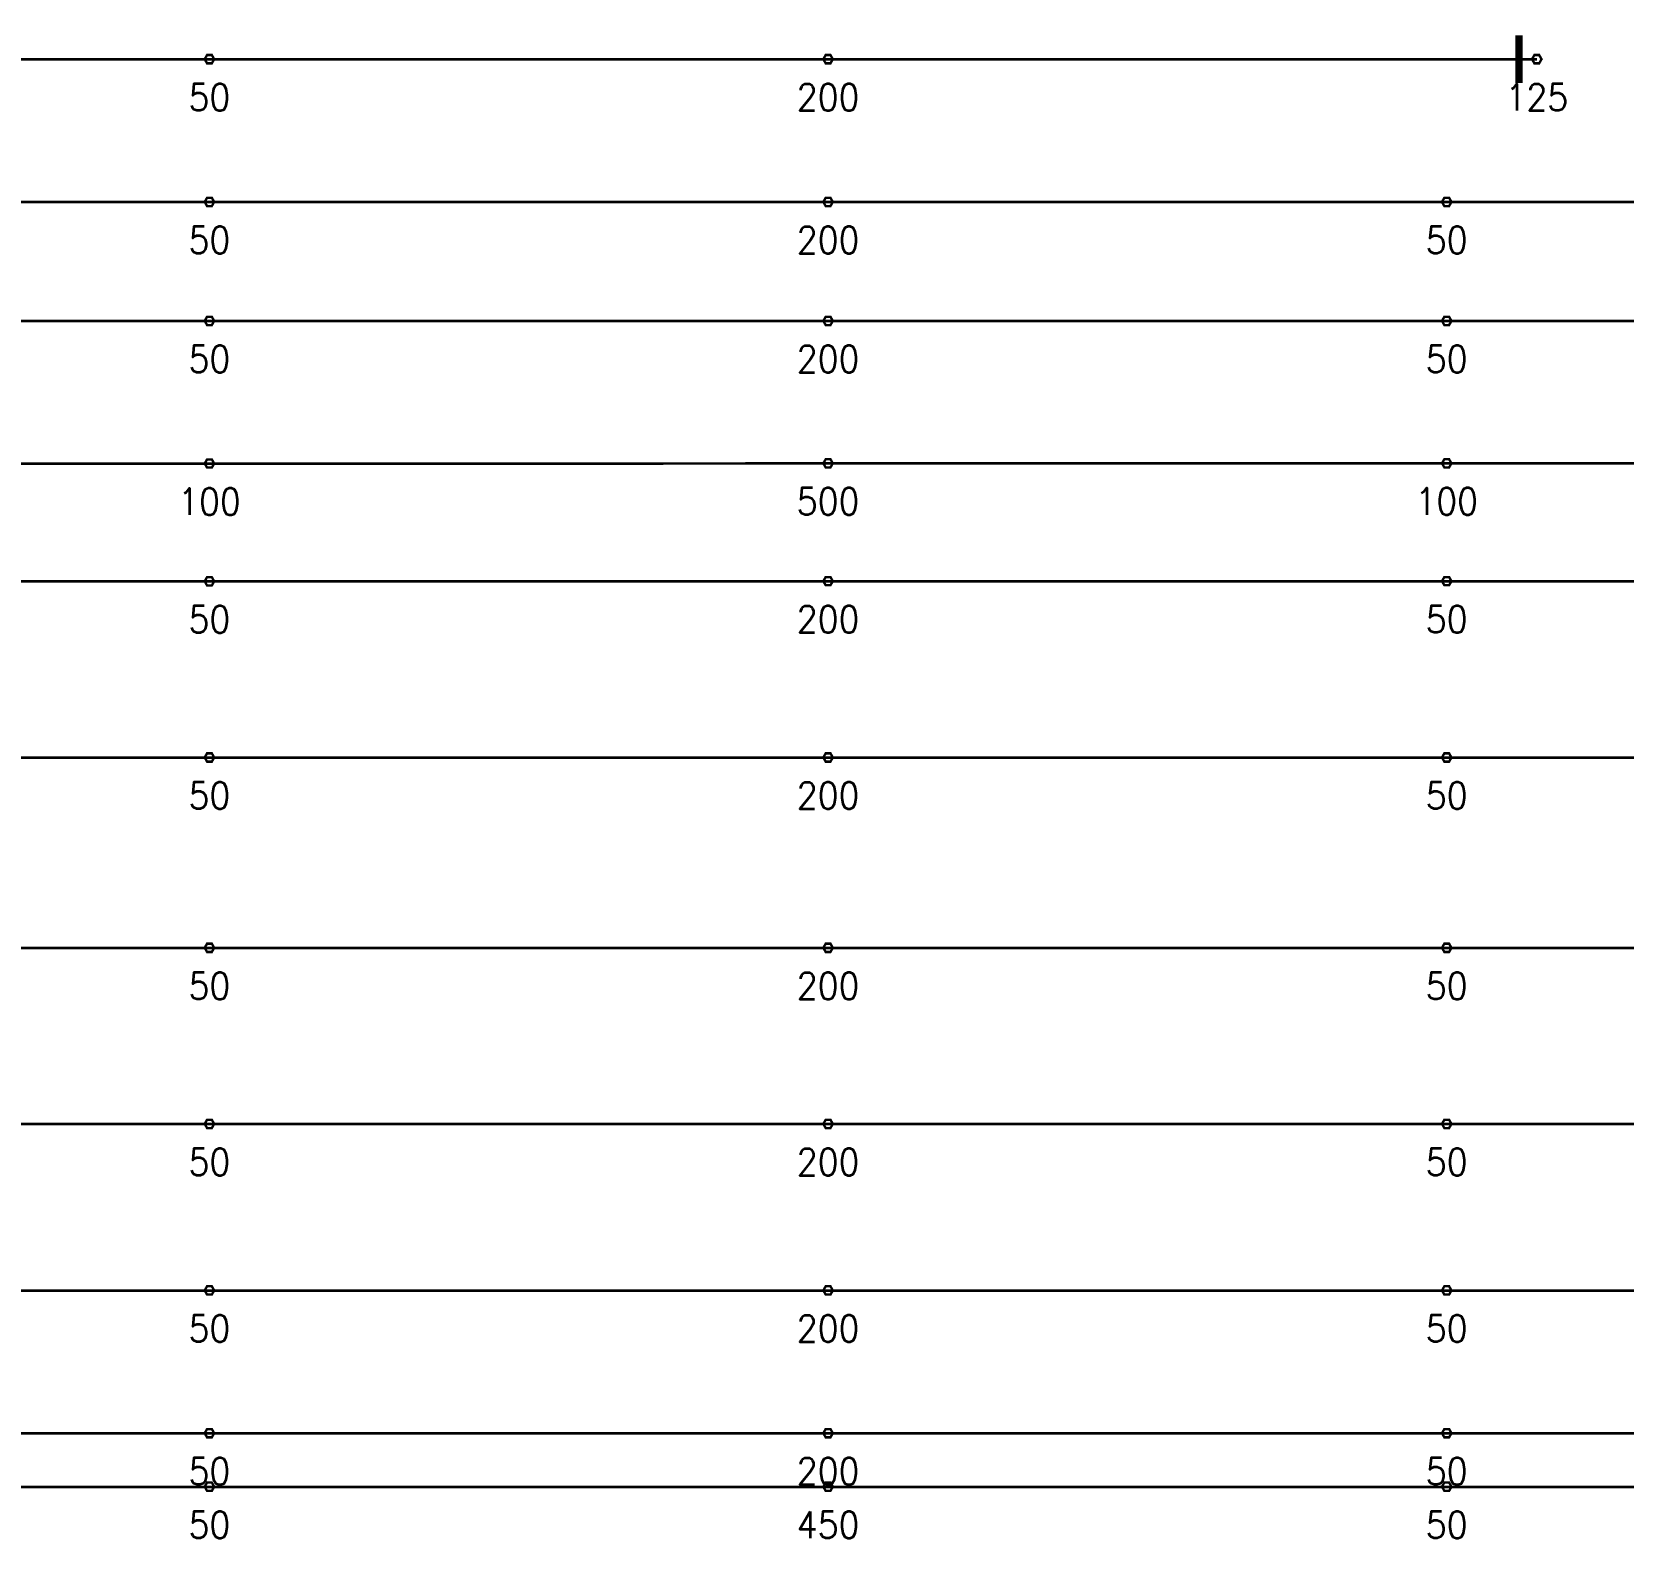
# Model space of a CAD drawing. Header units: millimetres. Extents: x 127300 to 589785, y -24728 to 44820.
# Drawn here: x 396357 to 409733, y 29217 to 41880 of the extents above; entities that cross this region are included whole.
import ezdxf

# ---------------------------------------------------------------- set-up
doc = ezdxf.new("R2010")
doc.units = ezdxf.units.MM
doc.layers.add('Current_plane_Column', color=7, linetype='Continuous', true_color=0x4b00ff)
doc.layers.add('NDC_S-TENDON', color=6, linetype='Continuous', lineweight=35)
doc.layers.add('NDC_S_ANNO', color=7, linetype='Continuous', lineweight=20)
doc.styles.get("Standard").update_dxf_attribs({"font": 'arial.ttf'})

# ---------------------------------------------------------------- blocks, each defined once
blk = doc.blocks.new('TDX')
at = {"layer": 'NDC_S-TENDON', "linetype": 'Continuous', "elevation": 1891}
blk.add_lwpolyline([(26257, 31950, 60, 60, 0), (26257, 32350, 60, 60, 0)], format="xyseb", dxfattribs=at)
at = {"layer": 'NDC_S-TENDON', "linetype": 'Continuous'}
for points, elevation in [([(15290, 32150, 20, 20, 0), (15270, 32185, 20, 20, 0), (15230, 32185, 20, 20, 0), (15210, 32150, 20, 20, 0), (15230, 32115, 20, 20, 0), (15270, 32115, 20, 20, 0)], 2029), ([(15290, 32150, 20, 20, 0), (15270, 32185, 20, 20, 0), (15230, 32185, 20, 20, 0), (15210, 32150, 20, 20, 0), (15230, 32115, 20, 20, 0), (15270, 32115, 20, 20, 0)], 2029), ([(20490, 32150, 20, 20, 0), (20470, 32185, 20, 20, 0), (20430, 32185, 20, 20, 0), (20410, 32150, 20, 20, 0), (20430, 32115, 20, 20, 0), (20470, 32115, 20, 20, 0)], 2179), ([(20490, 32150, 20, 20, 0), (20470, 32185, 20, 20, 0), (20430, 32185, 20, 20, 0), (20410, 32150, 20, 20, 0), (20430, 32115, 20, 20, 0), (20470, 32115, 20, 20, 0)], 2179), ([(20490, 32150, 20, 20, 0), (20470, 32185, 20, 20, 0), (20430, 32185, 20, 20, 0), (20410, 32150, 20, 20, 0), (20430, 32115, 20, 20, 0), (20470, 32115, 20, 20, 0)], 2179), ([(20490, 32150, 20, 20, 0), (20470, 32185, 20, 20, 0), (20430, 32185, 20, 20, 0), (20410, 32150, 20, 20, 0), (20430, 32115, 20, 20, 0), (20470, 32115, 20, 20, 0)], 2179), ([(26447, 32150, 20, 20, 0), (26427, 32185, 20, 20, 0), (26387, 32185, 20, 20, 0), (26367, 32150, 20, 20, 0), (26387, 32115, 20, 20, 0), (26427, 32115, 20, 20, 0)], 2036), ([(26447, 32150, 20, 20, 0), (26427, 32185, 20, 20, 0), (26387, 32185, 20, 20, 0), (26367, 32150, 20, 20, 0), (26387, 32115, 20, 20, 0), (26427, 32115, 20, 20, 0)], 2036), ([(15290, 30950, 20, 20, 0), (15270, 30985, 20, 20, 0), (15230, 30985, 20, 20, 0), (15210, 30950, 20, 20, 0), (15230, 30915, 20, 20, 0), (15270, 30915, 20, 20, 0)], 2029), ([(15290, 30950, 20, 20, 0), (15270, 30985, 20, 20, 0), (15230, 30985, 20, 20, 0), (15210, 30950, 20, 20, 0), (15230, 30915, 20, 20, 0), (15270, 30915, 20, 20, 0)], 2029), ([(20490, 30950, 20, 20, 0), (20470, 30985, 20, 20, 0), (20430, 30985, 20, 20, 0), (20410, 30950, 20, 20, 0), (20430, 30915, 20, 20, 0), (20470, 30915, 20, 20, 0)], 2179), ([(20490, 30950, 20, 20, 0), (20470, 30985, 20, 20, 0), (20430, 30985, 20, 20, 0), (20410, 30950, 20, 20, 0), (20430, 30915, 20, 20, 0), (20470, 30915, 20, 20, 0)], 2179), ([(20490, 30950, 20, 20, 0), (20470, 30985, 20, 20, 0), (20430, 30985, 20, 20, 0), (20410, 30950, 20, 20, 0), (20430, 30915, 20, 20, 0), (20470, 30915, 20, 20, 0)], 2179), ([(20490, 30950, 20, 20, 0), (20470, 30985, 20, 20, 0), (20430, 30985, 20, 20, 0), (20410, 30950, 20, 20, 0), (20430, 30915, 20, 20, 0), (20470, 30915, 20, 20, 0)], 2179), ([(25690, 30950, 20, 20, 0), (25670, 30985, 20, 20, 0), (25630, 30985, 20, 20, 0), (25610, 30950, 20, 20, 0), (25630, 30915, 20, 20, 0), (25670, 30915, 20, 20, 0)], 2029), ([(25690, 30950, 20, 20, 0), (25670, 30985, 20, 20, 0), (25630, 30985, 20, 20, 0), (25610, 30950, 20, 20, 0), (25630, 30915, 20, 20, 0), (25670, 30915, 20, 20, 0)], 2029), ([(15290, 29950, 20, 20, 0), (15270, 29985, 20, 20, 0), (15230, 29985, 20, 20, 0), (15210, 29950, 20, 20, 0), (15230, 29915, 20, 20, 0), (15270, 29915, 20, 20, 0)], 2029), ([(15290, 29950, 20, 20, 0), (15270, 29985, 20, 20, 0), (15230, 29985, 20, 20, 0), (15210, 29950, 20, 20, 0), (15230, 29915, 20, 20, 0), (15270, 29915, 20, 20, 0)], 2029), ([(20490, 29950, 20, 20, 0), (20470, 29985, 20, 20, 0), (20430, 29985, 20, 20, 0), (20410, 29950, 20, 20, 0), (20430, 29915, 20, 20, 0), (20470, 29915, 20, 20, 0)], 2179), ([(20490, 29950, 20, 20, 0), (20470, 29985, 20, 20, 0), (20430, 29985, 20, 20, 0), (20410, 29950, 20, 20, 0), (20430, 29915, 20, 20, 0), (20470, 29915, 20, 20, 0)], 2179), ([(20490, 29950, 20, 20, 0), (20470, 29985, 20, 20, 0), (20430, 29985, 20, 20, 0), (20410, 29950, 20, 20, 0), (20430, 29915, 20, 20, 0), (20470, 29915, 20, 20, 0)], 2179), ([(20490, 29950, 20, 20, 0), (20470, 29985, 20, 20, 0), (20430, 29985, 20, 20, 0), (20410, 29950, 20, 20, 0), (20430, 29915, 20, 20, 0), (20470, 29915, 20, 20, 0)], 2179), ([(25690, 29950, 20, 20, 0), (25670, 29985, 20, 20, 0), (25630, 29985, 20, 20, 0), (25610, 29950, 20, 20, 0), (25630, 29915, 20, 20, 0), (25670, 29915, 20, 20, 0)], 2029), ([(25690, 29950, 20, 20, 0), (25670, 29985, 20, 20, 0), (25630, 29985, 20, 20, 0), (25610, 29950, 20, 20, 0), (25630, 29915, 20, 20, 0), (25670, 29915, 20, 20, 0)], 2029), ([(15290, 28751, 20, 20, 0), (15270, 28786, 20, 20, 0), (15230, 28786, 20, 20, 0), (15210, 28751, 20, 20, 0), (15230, 28717, 20, 20, 0), (15270, 28717, 20, 20, 0)], 2500), ([(15290, 28751, 20, 20, 0), (15270, 28786, 20, 20, 0), (15230, 28786, 20, 20, 0), (15210, 28751, 20, 20, 0), (15230, 28717, 20, 20, 0), (15270, 28717, 20, 20, 0)], 2500), ([(20490, 28753, 20, 20, 0), (20470, 28787, 20, 20, 0), (20430, 28787, 20, 20, 0), (20410, 28753, 20, 20, 0), (20430, 28718, 20, 20, 0), (20470, 28718, 20, 20, 0)], 2900), ([(20490, 28753, 20, 20, 0), (20470, 28787, 20, 20, 0), (20430, 28787, 20, 20, 0), (20410, 28753, 20, 20, 0), (20430, 28718, 20, 20, 0), (20470, 28718, 20, 20, 0)], 2900), ([(20490, 28753, 20, 20, 0), (20470, 28787, 20, 20, 0), (20430, 28787, 20, 20, 0), (20410, 28753, 20, 20, 0), (20430, 28718, 20, 20, 0), (20470, 28718, 20, 20, 0)], 2900), ([(20490, 28753, 20, 20, 0), (20470, 28787, 20, 20, 0), (20430, 28787, 20, 20, 0), (20410, 28753, 20, 20, 0), (20430, 28718, 20, 20, 0), (20470, 28718, 20, 20, 0)], 2900), ([(25690, 28753, 20, 20, 0), (25670, 28787, 20, 20, 0), (25630, 28787, 20, 20, 0), (25610, 28753, 20, 20, 0), (25630, 28718, 20, 20, 0), (25670, 28718, 20, 20, 0)], 2500), ([(25690, 28753, 20, 20, 0), (25670, 28787, 20, 20, 0), (25630, 28787, 20, 20, 0), (25610, 28753, 20, 20, 0), (25630, 28718, 20, 20, 0), (25670, 28718, 20, 20, 0)], 2500), ([(15290, 27761, 20, 20, 0), (15270, 27796, 20, 20, 0), (15230, 27796, 20, 20, 0), (15210, 27761, 20, 20, 0), (15230, 27726, 20, 20, 0), (15270, 27726, 20, 20, 0)], 2800), ([(15290, 27761, 20, 20, 0), (15270, 27796, 20, 20, 0), (15230, 27796, 20, 20, 0), (15210, 27761, 20, 20, 0), (15230, 27726, 20, 20, 0), (15270, 27726, 20, 20, 0)], 2800), ([(20490, 27762, 20, 20, 0), (20470, 27797, 20, 20, 0), (20430, 27797, 20, 20, 0), (20410, 27762, 20, 20, 0), (20430, 27728, 20, 20, 0), (20470, 27728, 20, 20, 0)], 2950), ([(20490, 27762, 20, 20, 0), (20470, 27797, 20, 20, 0), (20430, 27797, 20, 20, 0), (20410, 27762, 20, 20, 0), (20430, 27728, 20, 20, 0), (20470, 27728, 20, 20, 0)], 2950), ([(20490, 27762, 20, 20, 0), (20470, 27797, 20, 20, 0), (20430, 27797, 20, 20, 0), (20410, 27762, 20, 20, 0), (20430, 27728, 20, 20, 0), (20470, 27728, 20, 20, 0)], 2950), ([(20490, 27762, 20, 20, 0), (20470, 27797, 20, 20, 0), (20430, 27797, 20, 20, 0), (20410, 27762, 20, 20, 0), (20430, 27728, 20, 20, 0), (20470, 27728, 20, 20, 0)], 2950), ([(25690, 27762, 20, 20, 0), (25670, 27797, 20, 20, 0), (25630, 27797, 20, 20, 0), (25610, 27762, 20, 20, 0), (25630, 27728, 20, 20, 0), (25670, 27728, 20, 20, 0)], 2800), ([(25690, 27762, 20, 20, 0), (25670, 27797, 20, 20, 0), (25630, 27797, 20, 20, 0), (25610, 27762, 20, 20, 0), (25630, 27728, 20, 20, 0), (25670, 27728, 20, 20, 0)], 2800), ([(15290, 26280, 20, 20, 0), (15270, 26315, 20, 20, 0), (15230, 26315, 20, 20, 0), (15210, 26280, 20, 20, 0), (15230, 26245, 20, 20, 0), (15270, 26245, 20, 20, 0)], 2800), ([(15290, 26280, 20, 20, 0), (15270, 26315, 20, 20, 0), (15230, 26315, 20, 20, 0), (15210, 26280, 20, 20, 0), (15230, 26245, 20, 20, 0), (15270, 26245, 20, 20, 0)], 2800), ([(20490, 26280, 20, 20, 0), (20470, 26315, 20, 20, 0), (20430, 26315, 20, 20, 0), (20410, 26280, 20, 20, 0), (20430, 26245, 20, 20, 0), (20470, 26245, 20, 20, 0)], 2950), ([(20490, 26280, 20, 20, 0), (20470, 26315, 20, 20, 0), (20430, 26315, 20, 20, 0), (20410, 26280, 20, 20, 0), (20430, 26245, 20, 20, 0), (20470, 26245, 20, 20, 0)], 2950), ([(20490, 26280, 20, 20, 0), (20470, 26315, 20, 20, 0), (20430, 26315, 20, 20, 0), (20410, 26280, 20, 20, 0), (20430, 26245, 20, 20, 0), (20470, 26245, 20, 20, 0)], 2950), ([(20490, 26280, 20, 20, 0), (20470, 26315, 20, 20, 0), (20430, 26315, 20, 20, 0), (20410, 26280, 20, 20, 0), (20430, 26245, 20, 20, 0), (20470, 26245, 20, 20, 0)], 2950), ([(25690, 26280, 20, 20, 0), (25670, 26315, 20, 20, 0), (25630, 26315, 20, 20, 0), (25610, 26280, 20, 20, 0), (25630, 26245, 20, 20, 0), (25670, 26245, 20, 20, 0)], 2800), ([(25690, 26280, 20, 20, 0), (25670, 26315, 20, 20, 0), (25630, 26315, 20, 20, 0), (25610, 26280, 20, 20, 0), (25630, 26245, 20, 20, 0), (25670, 26245, 20, 20, 0)], 2800), ([(15290, 24680, 20, 20, 0), (15270, 24715, 20, 20, 0), (15230, 24715, 20, 20, 0), (15210, 24680, 20, 20, 0), (15230, 24645, 20, 20, 0), (15270, 24645, 20, 20, 0)], 2800), ([(15290, 24680, 20, 20, 0), (15270, 24715, 20, 20, 0), (15230, 24715, 20, 20, 0), (15210, 24680, 20, 20, 0), (15230, 24645, 20, 20, 0), (15270, 24645, 20, 20, 0)], 2800), ([(20490, 24680, 20, 20, 0), (20470, 24715, 20, 20, 0), (20430, 24715, 20, 20, 0), (20410, 24680, 20, 20, 0), (20430, 24645, 20, 20, 0), (20470, 24645, 20, 20, 0)], 2950), ([(20490, 24680, 20, 20, 0), (20470, 24715, 20, 20, 0), (20430, 24715, 20, 20, 0), (20410, 24680, 20, 20, 0), (20430, 24645, 20, 20, 0), (20470, 24645, 20, 20, 0)], 2950), ([(20490, 24680, 20, 20, 0), (20470, 24715, 20, 20, 0), (20430, 24715, 20, 20, 0), (20410, 24680, 20, 20, 0), (20430, 24645, 20, 20, 0), (20470, 24645, 20, 20, 0)], 2950), ([(20490, 24680, 20, 20, 0), (20470, 24715, 20, 20, 0), (20430, 24715, 20, 20, 0), (20410, 24680, 20, 20, 0), (20430, 24645, 20, 20, 0), (20470, 24645, 20, 20, 0)], 2950), ([(25690, 24680, 20, 20, 0), (25670, 24715, 20, 20, 0), (25630, 24715, 20, 20, 0), (25610, 24680, 20, 20, 0), (25630, 24645, 20, 20, 0), (25670, 24645, 20, 20, 0)], 2800), ([(25690, 24680, 20, 20, 0), (25670, 24715, 20, 20, 0), (25630, 24715, 20, 20, 0), (25610, 24680, 20, 20, 0), (25630, 24645, 20, 20, 0), (25670, 24645, 20, 20, 0)], 2800), ([(15290, 23200, 20, 20, 0), (15270, 23235, 20, 20, 0), (15230, 23235, 20, 20, 0), (15210, 23200, 20, 20, 0), (15230, 23165, 20, 20, 0), (15270, 23165, 20, 20, 0)], 2800), ([(15290, 23200, 20, 20, 0), (15270, 23235, 20, 20, 0), (15230, 23235, 20, 20, 0), (15210, 23200, 20, 20, 0), (15230, 23165, 20, 20, 0), (15270, 23165, 20, 20, 0)], 2800), ([(20490, 23200, 20, 20, 0), (20470, 23235, 20, 20, 0), (20430, 23235, 20, 20, 0), (20410, 23200, 20, 20, 0), (20430, 23165, 20, 20, 0), (20470, 23165, 20, 20, 0)], 2950), ([(20490, 23200, 20, 20, 0), (20470, 23235, 20, 20, 0), (20430, 23235, 20, 20, 0), (20410, 23200, 20, 20, 0), (20430, 23165, 20, 20, 0), (20470, 23165, 20, 20, 0)], 2950), ([(20490, 23200, 20, 20, 0), (20470, 23235, 20, 20, 0), (20430, 23235, 20, 20, 0), (20410, 23200, 20, 20, 0), (20430, 23165, 20, 20, 0), (20470, 23165, 20, 20, 0)], 2950), ([(20490, 23200, 20, 20, 0), (20470, 23235, 20, 20, 0), (20430, 23235, 20, 20, 0), (20410, 23200, 20, 20, 0), (20430, 23165, 20, 20, 0), (20470, 23165, 20, 20, 0)], 2950), ([(25690, 23200, 20, 20, 0), (25670, 23235, 20, 20, 0), (25630, 23235, 20, 20, 0), (25610, 23200, 20, 20, 0), (25630, 23165, 20, 20, 0), (25670, 23165, 20, 20, 0)], 2800), ([(25690, 23200, 20, 20, 0), (25670, 23235, 20, 20, 0), (25630, 23235, 20, 20, 0), (25610, 23200, 20, 20, 0), (25630, 23165, 20, 20, 0), (25670, 23165, 20, 20, 0)], 2800), ([(15290, 21800, 20, 20, 0), (15270, 21835, 20, 20, 0), (15230, 21835, 20, 20, 0), (15210, 21800, 20, 20, 0), (15230, 21765, 20, 20, 0), (15270, 21765, 20, 20, 0)], 2800), ([(15290, 21800, 20, 20, 0), (15270, 21835, 20, 20, 0), (15230, 21835, 20, 20, 0), (15210, 21800, 20, 20, 0), (15230, 21765, 20, 20, 0), (15270, 21765, 20, 20, 0)], 2800), ([(20490, 21800, 20, 20, 0), (20470, 21835, 20, 20, 0), (20430, 21835, 20, 20, 0), (20410, 21800, 20, 20, 0), (20430, 21765, 20, 20, 0), (20470, 21765, 20, 20, 0)], 2950), ([(20490, 21800, 20, 20, 0), (20470, 21835, 20, 20, 0), (20430, 21835, 20, 20, 0), (20410, 21800, 20, 20, 0), (20430, 21765, 20, 20, 0), (20470, 21765, 20, 20, 0)], 2950), ([(20490, 21800, 20, 20, 0), (20470, 21835, 20, 20, 0), (20430, 21835, 20, 20, 0), (20410, 21800, 20, 20, 0), (20430, 21765, 20, 20, 0), (20470, 21765, 20, 20, 0)], 2950), ([(20490, 21800, 20, 20, 0), (20470, 21835, 20, 20, 0), (20430, 21835, 20, 20, 0), (20410, 21800, 20, 20, 0), (20430, 21765, 20, 20, 0), (20470, 21765, 20, 20, 0)], 2950), ([(25690, 21800, 20, 20, 0), (25670, 21835, 20, 20, 0), (25630, 21835, 20, 20, 0), (25610, 21800, 20, 20, 0), (25630, 21765, 20, 20, 0), (25670, 21765, 20, 20, 0)], 2800), ([(25690, 21800, 20, 20, 0), (25670, 21835, 20, 20, 0), (25630, 21835, 20, 20, 0), (25610, 21800, 20, 20, 0), (25630, 21765, 20, 20, 0), (25670, 21765, 20, 20, 0)], 2800), ([(15290, 20600, 20, 20, 0), (15270, 20635, 20, 20, 0), (15230, 20635, 20, 20, 0), (15210, 20600, 20, 20, 0), (15230, 20565, 20, 20, 0), (15270, 20565, 20, 20, 0)], 2800), ([(15290, 20600, 20, 20, 0), (15270, 20635, 20, 20, 0), (15230, 20635, 20, 20, 0), (15210, 20600, 20, 20, 0), (15230, 20565, 20, 20, 0), (15270, 20565, 20, 20, 0)], 2800), ([(20490, 20600, 20, 20, 0), (20470, 20635, 20, 20, 0), (20430, 20635, 20, 20, 0), (20410, 20600, 20, 20, 0), (20430, 20565, 20, 20, 0), (20470, 20565, 20, 20, 0)], 2950), ([(20490, 20600, 20, 20, 0), (20470, 20635, 20, 20, 0), (20430, 20635, 20, 20, 0), (20410, 20600, 20, 20, 0), (20430, 20565, 20, 20, 0), (20470, 20565, 20, 20, 0)], 2950), ([(20490, 20600, 20, 20, 0), (20470, 20635, 20, 20, 0), (20430, 20635, 20, 20, 0), (20410, 20600, 20, 20, 0), (20430, 20565, 20, 20, 0), (20470, 20565, 20, 20, 0)], 2950), ([(20490, 20600, 20, 20, 0), (20470, 20635, 20, 20, 0), (20430, 20635, 20, 20, 0), (20410, 20600, 20, 20, 0), (20430, 20565, 20, 20, 0), (20470, 20565, 20, 20, 0)], 2950), ([(25690, 20600, 20, 20, 0), (25670, 20635, 20, 20, 0), (25630, 20635, 20, 20, 0), (25610, 20600, 20, 20, 0), (25630, 20565, 20, 20, 0), (25670, 20565, 20, 20, 0)], 2800), ([(25690, 20600, 20, 20, 0), (25670, 20635, 20, 20, 0), (25630, 20635, 20, 20, 0), (25610, 20600, 20, 20, 0), (25630, 20565, 20, 20, 0), (25670, 20565, 20, 20, 0)], 2800), ([(15290, 20150, 20, 20, 0), (15270, 20185, 20, 20, 0), (15230, 20185, 20, 20, 0), (15210, 20150, 20, 20, 0), (15230, 20115, 20, 20, 0), (15270, 20115, 20, 20, 0)], 2550), ([(15290, 20150, 20, 20, 0), (15270, 20185, 20, 20, 0), (15230, 20185, 20, 20, 0), (15210, 20150, 20, 20, 0), (15230, 20115, 20, 20, 0), (15270, 20115, 20, 20, 0)], 2550), ([(20490, 20150, 20, 20, 0), (20470, 20185, 20, 20, 0), (20430, 20185, 20, 20, 0), (20410, 20150, 20, 20, 0), (20430, 20115, 20, 20, 0), (20470, 20115, 20, 20, 0)], 2950), ([(20490, 20150, 20, 20, 0), (20470, 20185, 20, 20, 0), (20430, 20185, 20, 20, 0), (20410, 20150, 20, 20, 0), (20430, 20115, 20, 20, 0), (20470, 20115, 20, 20, 0)], 2950), ([(20490, 20150, 20, 20, 0), (20470, 20185, 20, 20, 0), (20430, 20185, 20, 20, 0), (20410, 20150, 20, 20, 0), (20430, 20115, 20, 20, 0), (20470, 20115, 20, 20, 0)], 2950), ([(20490, 20150, 20, 20, 0), (20470, 20185, 20, 20, 0), (20430, 20185, 20, 20, 0), (20410, 20150, 20, 20, 0), (20430, 20115, 20, 20, 0), (20470, 20115, 20, 20, 0)], 2950), ([(25690, 20150, 20, 20, 0), (25670, 20185, 20, 20, 0), (25630, 20185, 20, 20, 0), (25610, 20150, 20, 20, 0), (25630, 20115, 20, 20, 0), (25670, 20115, 20, 20, 0)], 2550), ([(25690, 20150, 20, 20, 0), (25670, 20185, 20, 20, 0), (25630, 20185, 20, 20, 0), (25610, 20150, 20, 20, 0), (25630, 20115, 20, 20, 0), (25670, 20115, 20, 20, 0)], 2550)]:
    blk.add_lwpolyline(points, format="xyseb", close=True, dxfattribs=dict(at, elevation=elevation))
for points in [[(10050, 32150, 2179), (10743, 32150, 2173), (11437, 32150, 2153), (12130, 32150, 2119), (13170, 32150, 2069), (14210, 32150, 2039), (15250, 32150, 2029), (16290, 32150, 2039), (17330, 32150, 2069), (18370, 32150, 2119), (19063, 32150, 2153), (19757, 32150, 2173), (20450, 32150, 2179)], [(20450, 32150, 2179), (21143, 32150, 2173), (21837, 32150, 2153), (22530, 32150, 2119), (23570, 32150, 2069), (24610, 32150, 2039), (25650, 32150, 2029), (26407, 32150, 2036)], [(10050, 30950, 2179), (10743, 30950, 2173), (11437, 30950, 2153), (12130, 30950, 2119), (13170, 30950, 2069), (14210, 30950, 2039), (15250, 30950, 2029), (16290, 30950, 2039), (17330, 30950, 2069), (18370, 30950, 2119), (19063, 30950, 2153), (19757, 30950, 2173), (20450, 30950, 2179)], [(20450, 30950, 2179), (21143, 30950, 2173), (21837, 30950, 2153), (22530, 30950, 2119), (23570, 30950, 2069), (24610, 30950, 2039), (25650, 30950, 2029), (26690, 30950, 2039), (27730, 30950, 2069), (28770, 30950, 2119), (29463, 30950, 2153), (30157, 30950, 2173), (30850, 30950, 2179)], [(10050, 29950, 2179), (10743, 29950, 2173), (11437, 29950, 2153), (12130, 29950, 2119), (13170, 29950, 2069), (14210, 29950, 2039), (15250, 29950, 2029), (16290, 29950, 2039), (17330, 29950, 2069), (18370, 29950, 2119), (19063, 29950, 2153), (19757, 29950, 2173), (20450, 29950, 2179)], [(20450, 29950, 2179), (21143, 29950, 2173), (21837, 29950, 2153), (22530, 29950, 2119), (23570, 29950, 2069), (24610, 29950, 2039), (25650, 29950, 2029), (26690, 29950, 2039), (27730, 29950, 2069), (28770, 29950, 2119), (29463, 29950, 2153), (30157, 29950, 2173), (30850, 29950, 2179)], [(10050, 28750, 2900), (10743, 28750, 2882), (11437, 28750, 2829), (12130, 28751, 2740), (12910, 28751, 2635), (13690, 28751, 2560), (14470, 28751, 2515), (15250, 28751, 2500), (16030, 28752, 2515), (16810, 28752, 2560), (17590, 28752, 2635), (18370, 28752, 2740), (19063, 28752, 2829), (19757, 28753, 2882), (20450, 28753, 2900)], [(20450, 28753, 2900), (21143, 28753, 2882), (21837, 28753, 2829), (22530, 28753, 2740), (23570, 28753, 2607), (24610, 28753, 2527), (25650, 28753, 2500), (26690, 28753, 2527), (27730, 28753, 2607), (28770, 28753, 2740), (29463, 28753, 2829), (30157, 28753, 2882), (30850, 28753, 2900)], [(10050, 27762, 2939), (21143, 27762, 2943), (21837, 27762, 2923), (22530, 27762, 2890), (23570, 27762, 2840), (24610, 27762, 2810), (25650, 27762, 2800), (26690, 27762, 2810), (27730, 27762, 2840), (28770, 27762, 2890), (29463, 27762, 2923), (30157, 27762, 2943), (30850, 27762, 2950)], [(10050, 26280, 2950), (10743, 26280, 2943), (11437, 26280, 2923), (12130, 26280, 2890), (13170, 26280, 2840), (14210, 26280, 2810), (15250, 26280, 2800), (16290, 26280, 2810), (17330, 26280, 2840), (18370, 26280, 2890), (19063, 26280, 2923), (19757, 26280, 2943), (20450, 26280, 2950)], [(20450, 26280, 2950), (21143, 26280, 2943), (21837, 26280, 2923), (22530, 26280, 2890), (23570, 26280, 2840), (24610, 26280, 2810), (25650, 26280, 2800), (26690, 26280, 2810), (27730, 26280, 2840), (28770, 26280, 2890), (29463, 26280, 2923), (30157, 26280, 2943), (30850, 26280, 2950)], [(10050, 24680, 2950), (10743, 24680, 2943), (11437, 24680, 2923), (12130, 24680, 2890), (13170, 24680, 2840), (14210, 24680, 2810), (15250, 24680, 2800), (16290, 24680, 2810), (17330, 24680, 2840), (18370, 24680, 2890), (19063, 24680, 2923), (19757, 24680, 2943), (20450, 24680, 2950)], [(20450, 24680, 2950), (21143, 24680, 2943), (21837, 24680, 2923), (22530, 24680, 2890), (23570, 24680, 2840), (24610, 24680, 2810), (25650, 24680, 2800), (26690, 24680, 2810), (27730, 24680, 2840), (28770, 24680, 2890), (29463, 24680, 2923), (30157, 24680, 2943), (30850, 24680, 2950)], [(10050, 23200, 2950), (10743, 23200, 2943), (11437, 23200, 2923), (12130, 23200, 2890), (13170, 23200, 2840), (14210, 23200, 2810), (15250, 23200, 2800), (16290, 23200, 2810), (17330, 23200, 2840), (18370, 23200, 2890), (19063, 23200, 2923), (19757, 23200, 2943), (20450, 23200, 2950)], [(20450, 23200, 2950), (21143, 23200, 2943), (21837, 23200, 2923), (22530, 23200, 2890), (23570, 23200, 2840), (24610, 23200, 2810), (25650, 23200, 2800), (26690, 23200, 2810), (27730, 23200, 2840), (28770, 23200, 2890), (29463, 23200, 2923), (30157, 23200, 2943), (30850, 23200, 2950)], [(10050, 21800, 2950), (10743, 21800, 2943), (11437, 21800, 2923), (12130, 21800, 2890), (13170, 21800, 2840), (14210, 21800, 2810), (15250, 21800, 2800), (16290, 21800, 2810), (17330, 21800, 2840), (18370, 21800, 2890), (19063, 21800, 2923), (19757, 21800, 2943), (20450, 21800, 2950)], [(20450, 21800, 2950), (21143, 21800, 2943), (21837, 21800, 2923), (22530, 21800, 2890), (23570, 21800, 2840), (24610, 21800, 2810), (25650, 21800, 2800), (26690, 21800, 2810), (27730, 21800, 2840), (28770, 21800, 2890), (29463, 21800, 2923), (30157, 21800, 2943), (30850, 21800, 2950)], [(10050, 20600, 2950), (10743, 20600, 2943), (11437, 20600, 2923), (12130, 20600, 2890), (13170, 20600, 2840), (14210, 20600, 2810), (15250, 20600, 2800), (16290, 20600, 2810), (17330, 20600, 2840), (18370, 20600, 2890), (19063, 20600, 2923), (19757, 20600, 2943), (20450, 20600, 2950)], [(20450, 20600, 2950), (21143, 20600, 2943), (21837, 20600, 2923), (22530, 20600, 2890), (23570, 20600, 2840), (24610, 20600, 2810), (25650, 20600, 2800), (26690, 20600, 2810), (27730, 20600, 2840), (28770, 20600, 2890), (29463, 20600, 2923), (30157, 20600, 2943), (30850, 20600, 2950)], [(10050, 20150, 2950), (10743, 20150, 2932), (11437, 20150, 2879), (12130, 20150, 2790), (13170, 20150, 2657), (14210, 20150, 2577), (15250, 20150, 2550), (16290, 20150, 2577), (17330, 20150, 2657), (18370, 20150, 2790), (19063, 20150, 2879), (19757, 20150, 2932), (20450, 20150, 2950)], [(20450, 20150, 2950), (21143, 20150, 2932), (21837, 20150, 2879), (22530, 20150, 2790), (23570, 20150, 2657), (24610, 20150, 2577), (25650, 20150, 2550), (26690, 20150, 2577), (27730, 20150, 2657), (28770, 20150, 2790), (29463, 20150, 2879), (30157, 20150, 2932), (30850, 20150, 2950)]]:
    blk.add_polyline3d(points, dxfattribs=at)
at = {"layer": 'NDC_S_ANNO', "linetype": 'Continuous', "char_height": 225, "attachment_point": 5, "line_spacing_factor": 0.75}
for s, insert in [('\\FSTANDARD.shx;50', (15250, 31830, 2029)), ('\\FSTANDARD.shx;200', (20450, 31830, 2179)), ('{\\Fstandard|c0;125}', (26407, 31830, 1891)), ('\\FSTANDARD.shx;50', (15250, 30630, 2029)), ('\\FSTANDARD.shx;200', (20450, 30630, 2179)), ('\\FSTANDARD.shx;50', (25650, 30630, 2029)), ('\\FSTANDARD.shx;50', (15250, 29630, 2029)), ('\\FSTANDARD.shx;200', (20450, 29630, 2179)), ('\\FSTANDARD.shx;50', (25650, 29630, 2029)), ('\\FSTANDARD.shx;500', (20450, 28433, 2900)), ('\\FSTANDARD.shx;100', (25650, 28433, 2500)), ('\\FSTANDARD.shx;200', (20450, 27442, 2950)), ('\\FSTANDARD.shx;50', (25650, 27442, 2800)), ('\\FSTANDARD.shx;50', (15250, 25960, 2800)), ('\\FSTANDARD.shx;200', (20450, 25960, 2950)), ('\\FSTANDARD.shx;50', (25650, 25960, 2800)), ('\\FSTANDARD.shx;50', (15250, 24360, 2800)), ('\\FSTANDARD.shx;200', (20450, 24360, 2950)), ('\\FSTANDARD.shx;50', (25650, 24360, 2800)), ('\\FSTANDARD.shx;50', (15250, 22880, 2800)), ('\\FSTANDARD.shx;200', (20450, 22880, 2950)), ('\\FSTANDARD.shx;50', (25650, 22880, 2800)), ('\\FSTANDARD.shx;50', (15250, 21480, 2800)), ('\\FSTANDARD.shx;200', (20450, 21480, 2950)), ('\\FSTANDARD.shx;50', (25650, 21480, 2800)), ('\\FSTANDARD.shx;50', (15250, 20280, 2800)), ('\\FSTANDARD.shx;200', (20450, 20280, 2950)), ('\\FSTANDARD.shx;50', (25650, 20280, 2800)), ('\\FSTANDARD.shx;50', (15250, 19830, 2550)), ('\\FSTANDARD.shx;450', (20450, 19830, 2950)), ('\\FSTANDARD.shx;50', (25650, 19830, 2550))]:
    blk.add_mtext(s, dxfattribs=dict(at, insert=insert))
at = {"layer": 'NDC_S_ANNO', "linetype": 'Continuous', "char_height": 225, "attachment_point": 5, "rotation": 0.0155, "line_spacing_factor": 0.75}
for s, insert in [('\\FSTANDARD.shx;100', (15250, 28431, 2500)), ('\\FSTANDARD.shx;50', (15250, 27441, 2800))]:
    blk.add_mtext(s, dxfattribs=dict(at, insert=insert))

msp = doc.modelspace()

# ---------------------------------------------------------------- block references
at = {"layer": 'Current_plane_Column'}
msp.add_blockref('TDX', (382600, 9500), dxfattribs=at)

doc.saveas('drawing.dxf')
